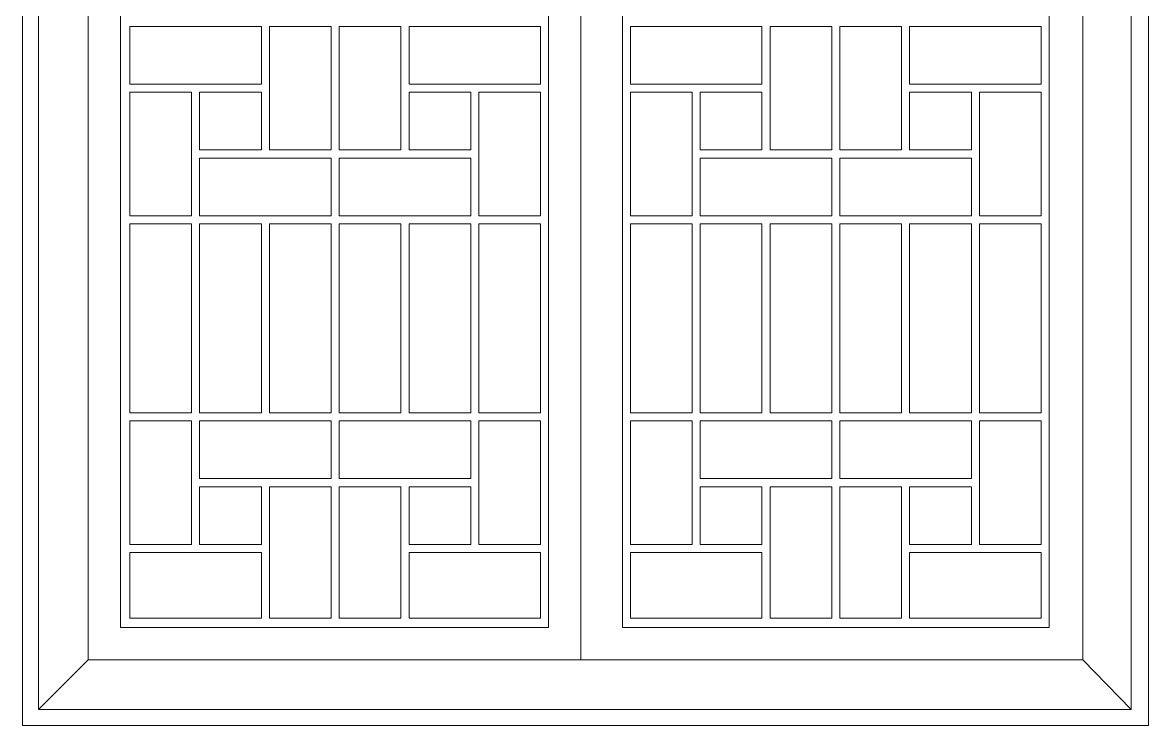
# Model space of a CAD drawing. Header units: centimetres. Extents: x -9.3 to 9.1, y -12.5 to 10.4.
# Drawn here: x -9.26 to 9.09, y -12.52 to -1.06 of the extents above; entities that cross this region are included whole.
import ezdxf

# ---------------------------------------------------------------- set-up
doc = ezdxf.new("R2010")
doc.units = ezdxf.units.CM
doc.header["$MEASUREMENT"] = 0
doc.layers.add('layer 1', color=7, linetype='Continuous')

msp = doc.modelspace()

# ---------------------------------------------------------------- linework, layer by layer
at = {"layer": 'layer 1', "color": 250, "lineweight": 0}
for points, knots in [([(-9.2555, 10.37285), (-9.2555, 10.37285), (9.08634, 10.37285), (9.08634, 10.37285), (9.08634, 10.37285), (9.08634, 10.37285), (9.08634, -12.51609), (9.08634, -12.51609), (9.08634, -12.51609), (9.08634, -12.51609), (-9.2555, -12.51609), (-9.2555, -12.51609), (-9.2555, -12.51609), (-9.2555, -12.51609), (-9.2555, 10.37285), (-9.2555, 10.37285)], [0, 0, 0, 0, 0.25, 0.25, 0.25, 0.25, 0.5, 0.5, 0.5, 0.5, 0.75, 0.75, 0.75, 0.75, 1, 1, 1, 1]), ([(-8.99311, 10.11075), (-8.99311, 10.11075), (8.80204, 10.11075), (8.80204, 10.11075), (8.80204, 10.11075), (8.80204, 10.11075), (8.80204, -12.2537), (8.80204, -12.2537), (8.80204, -12.2537), (8.80204, -12.2537), (-8.99311, -12.2537), (-8.99311, -12.2537), (-8.99311, -12.2537), (-8.99311, -12.2537), (-8.99311, 10.11075), (-8.99311, 10.11075)], [0, 0, 0, 0, 0.25, 0.25, 0.25, 0.25, 0.5, 0.5, 0.5, 0.5, 0.75, 0.75, 0.75, 0.75, 1, 1, 1, 1]), ([(-8.18432, 9.30167), (-8.18432, 9.30167), (8.01515, 9.30167), (8.01515, 9.30167), (8.01515, 9.30167), (8.01515, 9.30167), (8.01515, -11.44491), (8.01515, -11.44491), (8.01515, -11.44491), (8.01515, -11.44491), (-8.18432, -11.44491), (-8.18432, -11.44491), (-8.18432, -11.44491), (-8.18432, -11.44491), (-8.18432, 9.30167), (-8.18432, 9.30167)], [0, 0, 0, 0, 0.25, 0.25, 0.25, 0.25, 0.5, 0.5, 0.5, 0.5, 0.75, 0.75, 0.75, 0.75, 1, 1, 1, 1]), ([(-7.65954, -10.92014), (-7.65954, -10.92014), (-7.65954, 8.77718), (-7.65954, 8.77718), (-7.65954, 8.77718), (-7.65954, 8.77718), (-0.68577, 8.77718), (-0.68577, 8.77718), (-0.68577, 8.77718), (-0.68577, 8.77718), (-0.68577, -10.92014), (-0.68577, -10.92014), (-0.68577, -10.92014), (-0.68577, -10.92014), (-7.65954, -10.92014), (-7.65954, -10.92014)], [0, 0, 0, 0, 0.25, 0.25, 0.25, 0.25, 0.5, 0.5, 0.5, 0.5, 0.75, 0.75, 0.75, 0.75, 1, 1, 1, 1]), ([(7.46847, -10.92014), (7.46847, -10.92014), (7.46847, 8.77718), (7.46847, 8.77718), (7.46847, 8.77718), (7.46847, 8.77718), (0.51661, 8.77718), (0.51661, 8.77718), (0.51661, 8.77718), (0.51661, 8.77718), (0.51661, -10.92014), (0.51661, -10.92014), (0.51661, -10.92014), (0.51661, -10.92014), (7.46847, -10.92014), (7.46847, -10.92014)], [0, 0, 0, 0, 0.25, 0.25, 0.25, 0.25, 0.5, 0.5, 0.5, 0.5, 0.75, 0.75, 0.75, 0.75, 1, 1, 1, 1]), ([(-7.50672, -2.06611), (-7.50672, -2.06611), (-7.50672, -1.12612), (-7.50672, -1.12612), (-7.50672, -1.12612), (-7.50672, -1.12612), (-5.36407, -1.12612), (-5.36407, -1.12612), (-5.36407, -1.12612), (-5.36407, -1.12612), (-5.36407, -2.06611), (-5.36407, -2.06611), (-5.36407, -2.06611), (-5.36407, -2.06611), (-7.50672, -2.06611), (-7.50672, -2.06611)], [0, 0, 0, 0, 0.25, 0.25, 0.25, 0.25, 0.5, 0.5, 0.5, 0.5, 0.75, 0.75, 0.75, 0.75, 1, 1, 1, 1]), ([(-5.23288, -1.12612), (-5.23288, -1.12612), (-5.23288, -3.13757), (-5.23288, -3.13757), (-5.23288, -3.13757), (-5.23288, -3.13757), (-4.22744, -3.13757), (-4.22744, -3.13757), (-4.22744, -3.13757), (-4.22744, -3.13757), (-4.22744, -1.12612), (-4.22744, -1.12612), (-4.22744, -1.12612), (-4.22744, -1.12612), (-5.23288, -1.12612), (-5.23288, -1.12612)], [0, 0, 0, 0, 0.25, 0.25, 0.25, 0.25, 0.5, 0.5, 0.5, 0.5, 0.75, 0.75, 0.75, 0.75, 1, 1, 1, 1]), ([(-4.09624, -1.12612), (-4.09624, -1.12612), (-4.09624, -3.13757), (-4.09624, -3.13757), (-4.09624, -3.13757), (-4.09624, -3.13757), (-3.09052, -3.13757), (-3.09052, -3.13757), (-3.09052, -3.13757), (-3.09052, -3.13757), (-3.09052, -1.12612), (-3.09052, -1.12612), (-3.09052, -1.12612), (-3.09052, -1.12612), (-4.09624, -1.12612), (-4.09624, -1.12612)], [0, 0, 0, 0, 0.25, 0.25, 0.25, 0.25, 0.5, 0.5, 0.5, 0.5, 0.75, 0.75, 0.75, 0.75, 1, 1, 1, 1]), ([(-0.81696, -1.12612), (-0.81696, -1.12612), (-2.95932, -1.12612), (-2.95932, -1.12612), (-2.95932, -1.12612), (-2.95932, -1.12612), (-2.95932, -2.06611), (-2.95932, -2.06611), (-2.95932, -2.06611), (-2.95932, -2.06611), (-0.81696, -2.06611), (-0.81696, -2.06611)], [0, 0, 0, 0, 0.33333333, 0.33333333, 0.33333333, 0.33333333, 0.66666667, 0.66666667, 0.66666667, 0.66666667, 1, 1, 1, 1]), ([(0.6478, -1.12612), (0.6478, -1.12612), (2.79016, -1.12612), (2.79016, -1.12612), (2.79016, -1.12612), (2.79016, -1.12612), (2.79016, -2.06611), (2.79016, -2.06611), (2.79016, -2.06611), (2.79016, -2.06611), (0.6478, -2.06611), (0.6478, -2.06611)], [0, 0, 0, 0, 0.33333333, 0.33333333, 0.33333333, 0.33333333, 0.66666667, 0.66666667, 0.66666667, 0.66666667, 1, 1, 1, 1]), ([(3.92708, -1.12612), (3.92708, -1.12612), (3.92708, -3.13757), (3.92708, -3.13757), (3.92708, -3.13757), (3.92708, -3.13757), (2.92136, -3.13757), (2.92136, -3.13757), (2.92136, -3.13757), (2.92136, -3.13757), (2.92136, -1.12612), (2.92136, -1.12612), (2.92136, -1.12612), (2.92136, -1.12612), (3.92708, -1.12612), (3.92708, -1.12612)], [0, 0, 0, 0, 0.25, 0.25, 0.25, 0.25, 0.5, 0.5, 0.5, 0.5, 0.75, 0.75, 0.75, 0.75, 1, 1, 1, 1]), ([(5.06372, -1.12612), (5.06372, -1.12612), (5.06372, -3.13757), (5.06372, -3.13757), (5.06372, -3.13757), (5.06372, -3.13757), (4.05827, -3.13757), (4.05827, -3.13757), (4.05827, -3.13757), (4.05827, -3.13757), (4.05827, -1.12612), (4.05827, -1.12612), (4.05827, -1.12612), (4.05827, -1.12612), (5.06372, -1.12612), (5.06372, -1.12612)], [0, 0, 0, 0, 0.25, 0.25, 0.25, 0.25, 0.5, 0.5, 0.5, 0.5, 0.75, 0.75, 0.75, 0.75, 1, 1, 1, 1]), ([(7.33727, -2.06611), (7.33727, -2.06611), (7.33727, -1.12612), (7.33727, -1.12612), (7.33727, -1.12612), (7.33727, -1.12612), (5.19491, -1.12612), (5.19491, -1.12612), (5.19491, -1.12612), (5.19491, -1.12612), (5.19491, -2.06611), (5.19491, -2.06611), (5.19491, -2.06611), (5.19491, -2.06611), (7.33727, -2.06611), (7.33727, -2.06611)], [0, 0, 0, 0, 0.25, 0.25, 0.25, 0.25, 0.5, 0.5, 0.5, 0.5, 0.75, 0.75, 0.75, 0.75, 1, 1, 1, 1]), ([(-7.50672, -2.1973), (-7.50672, -2.1973), (-6.50099, -2.1973), (-6.50099, -2.1973), (-6.50099, -2.1973), (-6.50099, -2.1973), (-6.50099, -4.20875), (-6.50099, -4.20875), (-6.50099, -4.20875), (-6.50099, -4.20875), (-7.50672, -4.20875), (-7.50672, -4.20875), (-7.50672, -4.20875), (-7.50672, -4.20875), (-7.50672, -2.1973), (-7.50672, -2.1973)], [0, 0, 0, 0, 0.25, 0.25, 0.25, 0.25, 0.5, 0.5, 0.5, 0.5, 0.75, 0.75, 0.75, 0.75, 1, 1, 1, 1]), ([(-5.36407, -2.1973), (-5.36407, -2.1973), (-6.3698, -2.1973), (-6.3698, -2.1973), (-6.3698, -2.1973), (-6.3698, -2.1973), (-6.3698, -3.13757), (-6.3698, -3.13757), (-6.3698, -3.13757), (-6.3698, -3.13757), (-5.36407, -3.13757), (-5.36407, -3.13757), (-5.36407, -3.13757), (-5.36407, -3.13757), (-5.36407, -2.1973), (-5.36407, -2.1973)], [0, 0, 0, 0, 0.25, 0.25, 0.25, 0.25, 0.5, 0.5, 0.5, 0.5, 0.75, 0.75, 0.75, 0.75, 1, 1, 1, 1]), ([(-2.95932, -2.1973), (-2.95932, -2.1973), (-2.95932, -3.13757), (-2.95932, -3.13757), (-2.95932, -3.13757), (-2.95932, -3.13757), (-1.95388, -3.13757), (-1.95388, -3.13757), (-1.95388, -3.13757), (-1.95388, -3.13757), (-1.95388, -2.1973), (-1.95388, -2.1973), (-1.95388, -2.1973), (-1.95388, -2.1973), (-2.95932, -2.1973), (-2.95932, -2.1973)], [0, 0, 0, 0, 0.25, 0.25, 0.25, 0.25, 0.5, 0.5, 0.5, 0.5, 0.75, 0.75, 0.75, 0.75, 1, 1, 1, 1]), ([(-1.82269, -2.1973), (-1.82269, -2.1973), (-1.82269, -4.20875), (-1.82269, -4.20875), (-1.82269, -4.20875), (-1.82269, -4.20875), (-0.81696, -4.20875), (-0.81696, -4.20875), (-0.81696, -4.20875), (-0.81696, -4.20875), (-0.81696, -2.1973), (-0.81696, -2.1973), (-0.81696, -2.1973), (-0.81696, -2.1973), (-1.82269, -2.1973), (-1.82269, -2.1973)], [0, 0, 0, 0, 0.25, 0.25, 0.25, 0.25, 0.5, 0.5, 0.5, 0.5, 0.75, 0.75, 0.75, 0.75, 1, 1, 1, 1]), ([(1.65324, -2.1973), (1.65324, -2.1973), (1.65324, -4.20875), (1.65324, -4.20875), (1.65324, -4.20875), (1.65324, -4.20875), (0.6478, -4.20875), (0.6478, -4.20875), (0.6478, -4.20875), (0.6478, -4.20875), (0.6478, -2.1973), (0.6478, -2.1973), (0.6478, -2.1973), (0.6478, -2.1973), (1.65324, -2.1973), (1.65324, -2.1973)], [0, 0, 0, 0, 0.25, 0.25, 0.25, 0.25, 0.5, 0.5, 0.5, 0.5, 0.75, 0.75, 0.75, 0.75, 1, 1, 1, 1]), ([(2.79016, -2.1973), (2.79016, -2.1973), (2.79016, -3.13757), (2.79016, -3.13757), (2.79016, -3.13757), (2.79016, -3.13757), (1.78444, -3.13757), (1.78444, -3.13757), (1.78444, -3.13757), (1.78444, -3.13757), (1.78444, -2.1973), (1.78444, -2.1973), (1.78444, -2.1973), (1.78444, -2.1973), (2.79016, -2.1973), (2.79016, -2.1973)], [0, 0, 0, 0, 0.25, 0.25, 0.25, 0.25, 0.5, 0.5, 0.5, 0.5, 0.75, 0.75, 0.75, 0.75, 1, 1, 1, 1]), ([(5.19491, -2.1973), (5.19491, -2.1973), (6.20064, -2.1973), (6.20064, -2.1973), (6.20064, -2.1973), (6.20064, -2.1973), (6.20064, -3.13757), (6.20064, -3.13757), (6.20064, -3.13757), (6.20064, -3.13757), (5.19491, -3.13757), (5.19491, -3.13757), (5.19491, -3.13757), (5.19491, -3.13757), (5.19491, -2.1973), (5.19491, -2.1973)], [0, 0, 0, 0, 0.25, 0.25, 0.25, 0.25, 0.5, 0.5, 0.5, 0.5, 0.75, 0.75, 0.75, 0.75, 1, 1, 1, 1]), ([(7.33727, -2.1973), (7.33727, -2.1973), (6.33183, -2.1973), (6.33183, -2.1973), (6.33183, -2.1973), (6.33183, -2.1973), (6.33183, -4.20875), (6.33183, -4.20875), (6.33183, -4.20875), (6.33183, -4.20875), (7.33727, -4.20875), (7.33727, -4.20875), (7.33727, -4.20875), (7.33727, -4.20875), (7.33727, -2.1973), (7.33727, -2.1973)], [0, 0, 0, 0, 0.25, 0.25, 0.25, 0.25, 0.5, 0.5, 0.5, 0.5, 0.75, 0.75, 0.75, 0.75, 1, 1, 1, 1]), ([(-4.22744, -3.26848), (-4.22744, -3.26848), (-6.3698, -3.26848), (-6.3698, -3.26848), (-6.3698, -3.26848), (-6.3698, -3.26848), (-6.3698, -4.20875), (-6.3698, -4.20875), (-6.3698, -4.20875), (-6.3698, -4.20875), (-4.22744, -4.20875), (-4.22744, -4.20875), (-4.22744, -4.20875), (-4.22744, -4.20875), (-4.22744, -3.26848), (-4.22744, -3.26848)], [0, 0, 0, 0, 0.25, 0.25, 0.25, 0.25, 0.5, 0.5, 0.5, 0.5, 0.75, 0.75, 0.75, 0.75, 1, 1, 1, 1]), ([(-4.09624, -3.26848), (-4.09624, -3.26848), (-4.09624, -4.20875), (-4.09624, -4.20875), (-4.09624, -4.20875), (-4.09624, -4.20875), (-1.95388, -4.20875), (-1.95388, -4.20875), (-1.95388, -4.20875), (-1.95388, -4.20875), (-1.95388, -3.26848), (-1.95388, -3.26848), (-1.95388, -3.26848), (-1.95388, -3.26848), (-4.09624, -3.26848), (-4.09624, -3.26848)], [0, 0, 0, 0, 0.25, 0.25, 0.25, 0.25, 0.5, 0.5, 0.5, 0.5, 0.75, 0.75, 0.75, 0.75, 1, 1, 1, 1]), ([(3.92708, -3.26848), (3.92708, -3.26848), (3.92708, -4.20875), (3.92708, -4.20875), (3.92708, -4.20875), (3.92708, -4.20875), (1.78444, -4.20875), (1.78444, -4.20875), (1.78444, -4.20875), (1.78444, -4.20875), (1.78444, -3.26848), (1.78444, -3.26848), (1.78444, -3.26848), (1.78444, -3.26848), (3.92708, -3.26848), (3.92708, -3.26848)], [0, 0, 0, 0, 0.25, 0.25, 0.25, 0.25, 0.5, 0.5, 0.5, 0.5, 0.75, 0.75, 0.75, 0.75, 1, 1, 1, 1]), ([(4.05827, -3.26848), (4.05827, -3.26848), (6.20064, -3.26848), (6.20064, -3.26848), (6.20064, -3.26848), (6.20064, -3.26848), (6.20064, -4.20875), (6.20064, -4.20875), (6.20064, -4.20875), (6.20064, -4.20875), (4.05827, -4.20875), (4.05827, -4.20875), (4.05827, -4.20875), (4.05827, -4.20875), (4.05827, -3.26848), (4.05827, -3.26848)], [0, 0, 0, 0, 0.25, 0.25, 0.25, 0.25, 0.5, 0.5, 0.5, 0.5, 0.75, 0.75, 0.75, 0.75, 1, 1, 1, 1]), ([(-7.50672, -4.33994), (-7.50672, -4.33994), (-6.50099, -4.33994), (-6.50099, -4.33994), (-6.50099, -4.33994), (-6.50099, -4.33994), (-6.50099, -7.42229), (-6.50099, -7.42229), (-6.50099, -7.42229), (-6.50099, -7.42229), (-7.50672, -7.42229), (-7.50672, -7.42229), (-7.50672, -7.42229), (-7.50672, -7.42229), (-7.50672, -4.33994), (-7.50672, -4.33994)], [0, 0, 0, 0, 0.25, 0.25, 0.25, 0.25, 0.5, 0.5, 0.5, 0.5, 0.75, 0.75, 0.75, 0.75, 1, 1, 1, 1]), ([(-6.3698, -4.33994), (-6.3698, -4.33994), (-6.3698, -7.42229), (-6.3698, -7.42229), (-6.3698, -7.42229), (-6.3698, -7.42229), (-5.36407, -7.42229), (-5.36407, -7.42229), (-5.36407, -7.42229), (-5.36407, -7.42229), (-5.36407, -4.33994), (-5.36407, -4.33994), (-5.36407, -4.33994), (-5.36407, -4.33994), (-6.3698, -4.33994), (-6.3698, -4.33994)], [0, 0, 0, 0, 0.25, 0.25, 0.25, 0.25, 0.5, 0.5, 0.5, 0.5, 0.75, 0.75, 0.75, 0.75, 1, 1, 1, 1]), ([(-5.23288, -4.33994), (-5.23288, -4.33994), (-5.23288, -7.42229), (-5.23288, -7.42229), (-5.23288, -7.42229), (-5.23288, -7.42229), (-4.22744, -7.42229), (-4.22744, -7.42229), (-4.22744, -7.42229), (-4.22744, -7.42229), (-4.22744, -4.33994), (-4.22744, -4.33994), (-4.22744, -4.33994), (-4.22744, -4.33994), (-5.23288, -4.33994), (-5.23288, -4.33994)], [0, 0, 0, 0, 0.25, 0.25, 0.25, 0.25, 0.5, 0.5, 0.5, 0.5, 0.75, 0.75, 0.75, 0.75, 1, 1, 1, 1]), ([(-4.09624, -4.33994), (-4.09624, -4.33994), (-4.09624, -7.42229), (-4.09624, -7.42229), (-4.09624, -7.42229), (-4.09624, -7.42229), (-3.09052, -7.42229), (-3.09052, -7.42229), (-3.09052, -7.42229), (-3.09052, -7.42229), (-3.09052, -4.33994), (-3.09052, -4.33994), (-3.09052, -4.33994), (-3.09052, -4.33994), (-4.09624, -4.33994), (-4.09624, -4.33994)], [0, 0, 0, 0, 0.25, 0.25, 0.25, 0.25, 0.5, 0.5, 0.5, 0.5, 0.75, 0.75, 0.75, 0.75, 1, 1, 1, 1]), ([(-2.95932, -4.33994), (-2.95932, -4.33994), (-2.95932, -7.42229), (-2.95932, -7.42229), (-2.95932, -7.42229), (-2.95932, -7.42229), (-1.95388, -7.42229), (-1.95388, -7.42229), (-1.95388, -7.42229), (-1.95388, -7.42229), (-1.95388, -4.33994), (-1.95388, -4.33994), (-1.95388, -4.33994), (-1.95388, -4.33994), (-2.95932, -4.33994), (-2.95932, -4.33994)], [0, 0, 0, 0, 0.25, 0.25, 0.25, 0.25, 0.5, 0.5, 0.5, 0.5, 0.75, 0.75, 0.75, 0.75, 1, 1, 1, 1]), ([(-1.82269, -4.33994), (-1.82269, -4.33994), (-1.82269, -7.42229), (-1.82269, -7.42229), (-1.82269, -7.42229), (-1.82269, -7.42229), (-0.81696, -7.42229), (-0.81696, -7.42229), (-0.81696, -7.42229), (-0.81696, -7.42229), (-0.81696, -4.33994), (-0.81696, -4.33994), (-0.81696, -4.33994), (-0.81696, -4.33994), (-1.82269, -4.33994), (-1.82269, -4.33994)], [0, 0, 0, 0, 0.25, 0.25, 0.25, 0.25, 0.5, 0.5, 0.5, 0.5, 0.75, 0.75, 0.75, 0.75, 1, 1, 1, 1]), ([(1.65324, -4.33994), (1.65324, -4.33994), (1.65324, -7.42229), (1.65324, -7.42229), (1.65324, -7.42229), (1.65324, -7.42229), (0.6478, -7.42229), (0.6478, -7.42229), (0.6478, -7.42229), (0.6478, -7.42229), (0.6478, -4.33994), (0.6478, -4.33994), (0.6478, -4.33994), (0.6478, -4.33994), (1.65324, -4.33994), (1.65324, -4.33994)], [0, 0, 0, 0, 0.25, 0.25, 0.25, 0.25, 0.5, 0.5, 0.5, 0.5, 0.75, 0.75, 0.75, 0.75, 1, 1, 1, 1]), ([(2.79016, -4.33994), (2.79016, -4.33994), (2.79016, -7.42229), (2.79016, -7.42229), (2.79016, -7.42229), (2.79016, -7.42229), (1.78444, -7.42229), (1.78444, -7.42229), (1.78444, -7.42229), (1.78444, -7.42229), (1.78444, -4.33994), (1.78444, -4.33994), (1.78444, -4.33994), (1.78444, -4.33994), (2.79016, -4.33994), (2.79016, -4.33994)], [0, 0, 0, 0, 0.25, 0.25, 0.25, 0.25, 0.5, 0.5, 0.5, 0.5, 0.75, 0.75, 0.75, 0.75, 1, 1, 1, 1]), ([(3.92708, -4.33994), (3.92708, -4.33994), (3.92708, -7.42229), (3.92708, -7.42229), (3.92708, -7.42229), (3.92708, -7.42229), (2.92136, -7.42229), (2.92136, -7.42229), (2.92136, -7.42229), (2.92136, -7.42229), (2.92136, -4.33994), (2.92136, -4.33994), (2.92136, -4.33994), (2.92136, -4.33994), (3.92708, -4.33994), (3.92708, -4.33994)], [0, 0, 0, 0, 0.25, 0.25, 0.25, 0.25, 0.5, 0.5, 0.5, 0.5, 0.75, 0.75, 0.75, 0.75, 1, 1, 1, 1]), ([(5.06372, -4.33994), (5.06372, -4.33994), (5.06372, -7.42229), (5.06372, -7.42229), (5.06372, -7.42229), (5.06372, -7.42229), (4.05827, -7.42229), (4.05827, -7.42229), (4.05827, -7.42229), (4.05827, -7.42229), (4.05827, -4.33994), (4.05827, -4.33994), (4.05827, -4.33994), (4.05827, -4.33994), (5.06372, -4.33994), (5.06372, -4.33994)], [0, 0, 0, 0, 0.25, 0.25, 0.25, 0.25, 0.5, 0.5, 0.5, 0.5, 0.75, 0.75, 0.75, 0.75, 1, 1, 1, 1]), ([(6.20064, -4.33994), (6.20064, -4.33994), (6.20064, -7.42229), (6.20064, -7.42229), (6.20064, -7.42229), (6.20064, -7.42229), (5.19491, -7.42229), (5.19491, -7.42229), (5.19491, -7.42229), (5.19491, -7.42229), (5.19491, -4.33994), (5.19491, -4.33994), (5.19491, -4.33994), (5.19491, -4.33994), (6.20064, -4.33994), (6.20064, -4.33994)], [0, 0, 0, 0, 0.25, 0.25, 0.25, 0.25, 0.5, 0.5, 0.5, 0.5, 0.75, 0.75, 0.75, 0.75, 1, 1, 1, 1]), ([(7.33727, -4.33994), (7.33727, -4.33994), (6.33183, -4.33994), (6.33183, -4.33994), (6.33183, -4.33994), (6.33183, -4.33994), (6.33183, -7.42229), (6.33183, -7.42229), (6.33183, -7.42229), (6.33183, -7.42229), (7.33727, -7.42229), (7.33727, -7.42229), (7.33727, -7.42229), (7.33727, -7.42229), (7.33727, -4.33994), (7.33727, -4.33994)], [0, 0, 0, 0, 0.25, 0.25, 0.25, 0.25, 0.5, 0.5, 0.5, 0.5, 0.75, 0.75, 0.75, 0.75, 1, 1, 1, 1]), ([(-7.50672, -7.55349), (-7.50672, -7.55349), (-7.50672, -9.56465), (-7.50672, -9.56465), (-7.50672, -9.56465), (-7.50672, -9.56465), (-6.50099, -9.56465), (-6.50099, -9.56465), (-6.50099, -9.56465), (-6.50099, -9.56465), (-6.50099, -7.55349), (-6.50099, -7.55349), (-6.50099, -7.55349), (-6.50099, -7.55349), (-7.50672, -7.55349), (-7.50672, -7.55349)], [0, 0, 0, 0, 0.25, 0.25, 0.25, 0.25, 0.5, 0.5, 0.5, 0.5, 0.75, 0.75, 0.75, 0.75, 1, 1, 1, 1]), ([(-6.3698, -8.49347), (-6.3698, -8.49347), (-4.22744, -8.49347), (-4.22744, -8.49347), (-4.22744, -8.49347), (-4.22744, -8.49347), (-4.22744, -7.55349), (-4.22744, -7.55349), (-4.22744, -7.55349), (-4.22744, -7.55349), (-6.3698, -7.55349), (-6.3698, -7.55349), (-6.3698, -7.55349), (-6.3698, -7.55349), (-6.3698, -8.49347), (-6.3698, -8.49347)], [0, 0, 0, 0, 0.25, 0.25, 0.25, 0.25, 0.5, 0.5, 0.5, 0.5, 0.75, 0.75, 0.75, 0.75, 1, 1, 1, 1]), ([(-4.09624, -7.55349), (-4.09624, -7.55349), (-4.09624, -8.49347), (-4.09624, -8.49347), (-4.09624, -8.49347), (-4.09624, -8.49347), (-1.95388, -8.49347), (-1.95388, -8.49347), (-1.95388, -8.49347), (-1.95388, -8.49347), (-1.95388, -7.55349), (-1.95388, -7.55349), (-1.95388, -7.55349), (-1.95388, -7.55349), (-4.09624, -7.55349), (-4.09624, -7.55349)], [0, 0, 0, 0, 0.25, 0.25, 0.25, 0.25, 0.5, 0.5, 0.5, 0.5, 0.75, 0.75, 0.75, 0.75, 1, 1, 1, 1]), ([(-1.82269, -7.55349), (-1.82269, -7.55349), (-1.82269, -9.56465), (-1.82269, -9.56465), (-1.82269, -9.56465), (-1.82269, -9.56465), (-0.81696, -9.56465), (-0.81696, -9.56465), (-0.81696, -9.56465), (-0.81696, -9.56465), (-0.81696, -7.55349), (-0.81696, -7.55349), (-0.81696, -7.55349), (-0.81696, -7.55349), (-1.82269, -7.55349), (-1.82269, -7.55349)], [0, 0, 0, 0, 0.25, 0.25, 0.25, 0.25, 0.5, 0.5, 0.5, 0.5, 0.75, 0.75, 0.75, 0.75, 1, 1, 1, 1]), ([(1.65324, -7.55349), (1.65324, -7.55349), (1.65324, -9.56465), (1.65324, -9.56465), (1.65324, -9.56465), (1.65324, -9.56465), (0.6478, -9.56465), (0.6478, -9.56465), (0.6478, -9.56465), (0.6478, -9.56465), (0.6478, -7.55349), (0.6478, -7.55349), (0.6478, -7.55349), (0.6478, -7.55349), (1.65324, -7.55349), (1.65324, -7.55349)], [0, 0, 0, 0, 0.25, 0.25, 0.25, 0.25, 0.5, 0.5, 0.5, 0.5, 0.75, 0.75, 0.75, 0.75, 1, 1, 1, 1]), ([(3.92708, -7.55349), (3.92708, -7.55349), (3.92708, -8.49347), (3.92708, -8.49347), (3.92708, -8.49347), (3.92708, -8.49347), (1.78444, -8.49347), (1.78444, -8.49347), (1.78444, -8.49347), (1.78444, -8.49347), (1.78444, -7.55349), (1.78444, -7.55349), (1.78444, -7.55349), (1.78444, -7.55349), (3.92708, -7.55349), (3.92708, -7.55349)], [0, 0, 0, 0, 0.25, 0.25, 0.25, 0.25, 0.5, 0.5, 0.5, 0.5, 0.75, 0.75, 0.75, 0.75, 1, 1, 1, 1]), ([(6.20064, -8.49347), (6.20064, -8.49347), (4.05827, -8.49347), (4.05827, -8.49347), (4.05827, -8.49347), (4.05827, -8.49347), (4.05827, -7.55349), (4.05827, -7.55349), (4.05827, -7.55349), (4.05827, -7.55349), (6.20064, -7.55349), (6.20064, -7.55349), (6.20064, -7.55349), (6.20064, -7.55349), (6.20064, -8.49347), (6.20064, -8.49347)], [0, 0, 0, 0, 0.25, 0.25, 0.25, 0.25, 0.5, 0.5, 0.5, 0.5, 0.75, 0.75, 0.75, 0.75, 1, 1, 1, 1]), ([(7.33727, -7.55349), (7.33727, -7.55349), (7.33727, -9.56465), (7.33727, -9.56465), (7.33727, -9.56465), (7.33727, -9.56465), (6.33183, -9.56465), (6.33183, -9.56465), (6.33183, -9.56465), (6.33183, -9.56465), (6.33183, -7.55349), (6.33183, -7.55349), (6.33183, -7.55349), (6.33183, -7.55349), (7.33727, -7.55349), (7.33727, -7.55349)], [0, 0, 0, 0, 0.25, 0.25, 0.25, 0.25, 0.5, 0.5, 0.5, 0.5, 0.75, 0.75, 0.75, 0.75, 1, 1, 1, 1]), ([(-6.3698, -8.62467), (-6.3698, -8.62467), (-6.3698, -9.56465), (-6.3698, -9.56465), (-6.3698, -9.56465), (-6.3698, -9.56465), (-5.36407, -9.56465), (-5.36407, -9.56465), (-5.36407, -9.56465), (-5.36407, -9.56465), (-5.36407, -8.62467), (-5.36407, -8.62467), (-5.36407, -8.62467), (-5.36407, -8.62467), (-6.3698, -8.62467), (-6.3698, -8.62467)], [0, 0, 0, 0, 0.25, 0.25, 0.25, 0.25, 0.5, 0.5, 0.5, 0.5, 0.75, 0.75, 0.75, 0.75, 1, 1, 1, 1]), ([(-4.22744, -8.62467), (-4.22744, -8.62467), (-4.22744, -10.76703), (-4.22744, -10.76703), (-4.22744, -10.76703), (-4.22744, -10.76703), (-5.23288, -10.76703), (-5.23288, -10.76703), (-5.23288, -10.76703), (-5.23288, -10.76703), (-5.23288, -8.62467), (-5.23288, -8.62467), (-5.23288, -8.62467), (-5.23288, -8.62467), (-4.22744, -8.62467), (-4.22744, -8.62467)], [0, 0, 0, 0, 0.25, 0.25, 0.25, 0.25, 0.5, 0.5, 0.5, 0.5, 0.75, 0.75, 0.75, 0.75, 1, 1, 1, 1]), ([(-4.09624, -8.62467), (-4.09624, -8.62467), (-3.09052, -8.62467), (-3.09052, -8.62467), (-3.09052, -8.62467), (-3.09052, -8.62467), (-3.09052, -10.76703), (-3.09052, -10.76703), (-3.09052, -10.76703), (-3.09052, -10.76703), (-4.09624, -10.76703), (-4.09624, -10.76703), (-4.09624, -10.76703), (-4.09624, -10.76703), (-4.09624, -8.62467), (-4.09624, -8.62467)], [0, 0, 0, 0, 0.25, 0.25, 0.25, 0.25, 0.5, 0.5, 0.5, 0.5, 0.75, 0.75, 0.75, 0.75, 1, 1, 1, 1]), ([(-2.95932, -8.62467), (-2.95932, -8.62467), (-2.95932, -9.56465), (-2.95932, -9.56465), (-2.95932, -9.56465), (-2.95932, -9.56465), (-1.95388, -9.56465), (-1.95388, -9.56465), (-1.95388, -9.56465), (-1.95388, -9.56465), (-1.95388, -8.62467), (-1.95388, -8.62467), (-1.95388, -8.62467), (-1.95388, -8.62467), (-2.95932, -8.62467), (-2.95932, -8.62467)], [0, 0, 0, 0, 0.25, 0.25, 0.25, 0.25, 0.5, 0.5, 0.5, 0.5, 0.75, 0.75, 0.75, 0.75, 1, 1, 1, 1]), ([(2.79016, -8.62467), (2.79016, -8.62467), (2.79016, -9.56465), (2.79016, -9.56465), (2.79016, -9.56465), (2.79016, -9.56465), (1.78444, -9.56465), (1.78444, -9.56465), (1.78444, -9.56465), (1.78444, -9.56465), (1.78444, -8.62467), (1.78444, -8.62467), (1.78444, -8.62467), (1.78444, -8.62467), (2.79016, -8.62467), (2.79016, -8.62467)], [0, 0, 0, 0, 0.25, 0.25, 0.25, 0.25, 0.5, 0.5, 0.5, 0.5, 0.75, 0.75, 0.75, 0.75, 1, 1, 1, 1]), ([(3.92708, -8.62467), (3.92708, -8.62467), (2.92136, -8.62467), (2.92136, -8.62467), (2.92136, -8.62467), (2.92136, -8.62467), (2.92136, -10.76703), (2.92136, -10.76703), (2.92136, -10.76703), (2.92136, -10.76703), (3.92708, -10.76703), (3.92708, -10.76703), (3.92708, -10.76703), (3.92708, -10.76703), (3.92708, -8.62467), (3.92708, -8.62467)], [0, 0, 0, 0, 0.25, 0.25, 0.25, 0.25, 0.5, 0.5, 0.5, 0.5, 0.75, 0.75, 0.75, 0.75, 1, 1, 1, 1]), ([(4.05827, -8.62467), (4.05827, -8.62467), (4.05827, -10.76703), (4.05827, -10.76703), (4.05827, -10.76703), (4.05827, -10.76703), (5.06372, -10.76703), (5.06372, -10.76703), (5.06372, -10.76703), (5.06372, -10.76703), (5.06372, -8.62467), (5.06372, -8.62467), (5.06372, -8.62467), (5.06372, -8.62467), (4.05827, -8.62467), (4.05827, -8.62467)], [0, 0, 0, 0, 0.25, 0.25, 0.25, 0.25, 0.5, 0.5, 0.5, 0.5, 0.75, 0.75, 0.75, 0.75, 1, 1, 1, 1]), ([(6.20064, -8.62467), (6.20064, -8.62467), (6.20064, -9.56465), (6.20064, -9.56465), (6.20064, -9.56465), (6.20064, -9.56465), (5.19491, -9.56465), (5.19491, -9.56465), (5.19491, -9.56465), (5.19491, -9.56465), (5.19491, -8.62467), (5.19491, -8.62467), (5.19491, -8.62467), (5.19491, -8.62467), (6.20064, -8.62467), (6.20064, -8.62467)], [0, 0, 0, 0, 0.25, 0.25, 0.25, 0.25, 0.5, 0.5, 0.5, 0.5, 0.75, 0.75, 0.75, 0.75, 1, 1, 1, 1]), ([(-5.36407, -9.69585), (-5.36407, -9.69585), (-5.36407, -10.76703), (-5.36407, -10.76703), (-5.36407, -10.76703), (-5.36407, -10.76703), (-7.50672, -10.76703), (-7.50672, -10.76703), (-7.50672, -10.76703), (-7.50672, -10.76703), (-7.50672, -9.69585), (-7.50672, -9.69585), (-7.50672, -9.69585), (-7.50672, -9.69585), (-5.36407, -9.69585), (-5.36407, -9.69585)], [0, 0, 0, 0, 0.25, 0.25, 0.25, 0.25, 0.5, 0.5, 0.5, 0.5, 0.75, 0.75, 0.75, 0.75, 1, 1, 1, 1]), ([(-2.95932, -9.69585), (-2.95932, -9.69585), (-0.81696, -9.69585), (-0.81696, -9.69585), (-0.81696, -9.69585), (-0.81696, -9.69585), (-0.81696, -10.76703), (-0.81696, -10.76703), (-0.81696, -10.76703), (-0.81696, -10.76703), (-2.95932, -10.76703), (-2.95932, -10.76703), (-2.95932, -10.76703), (-2.95932, -10.76703), (-2.95932, -9.69585), (-2.95932, -9.69585)], [0, 0, 0, 0, 0.25, 0.25, 0.25, 0.25, 0.5, 0.5, 0.5, 0.5, 0.75, 0.75, 0.75, 0.75, 1, 1, 1, 1]), ([(2.79016, -9.69585), (2.79016, -9.69585), (0.6478, -9.69585), (0.6478, -9.69585), (0.6478, -9.69585), (0.6478, -9.69585), (0.6478, -10.76703), (0.6478, -10.76703), (0.6478, -10.76703), (0.6478, -10.76703), (2.79016, -10.76703), (2.79016, -10.76703), (2.79016, -10.76703), (2.79016, -10.76703), (2.79016, -9.69585), (2.79016, -9.69585)], [0, 0, 0, 0, 0.25, 0.25, 0.25, 0.25, 0.5, 0.5, 0.5, 0.5, 0.75, 0.75, 0.75, 0.75, 1, 1, 1, 1]), ([(5.19491, -9.69585), (5.19491, -9.69585), (5.19491, -10.76703), (5.19491, -10.76703), (5.19491, -10.76703), (5.19491, -10.76703), (7.33727, -10.76703), (7.33727, -10.76703), (7.33727, -10.76703), (7.33727, -10.76703), (7.33727, -9.69585), (7.33727, -9.69585), (7.33727, -9.69585), (7.33727, -9.69585), (5.19491, -9.69585), (5.19491, -9.69585)], [0, 0, 0, 0, 0.25, 0.25, 0.25, 0.25, 0.5, 0.5, 0.5, 0.5, 0.75, 0.75, 0.75, 0.75, 1, 1, 1, 1])]:
    msp.add_open_spline(points, degree=3, knots=knots, dxfattribs=at)
for points in [[(-0.16099, 9.30167), (-0.16099, 9.30167), (-0.16099, -11.44491), (-0.16099, -11.44491)], [(-0.81696, -1.12612), (-0.81696, -1.12612), (-0.81696, -2.06611), (-0.81696, -2.06611)], [(0.6478, -1.12612), (0.6478, -1.12612), (0.6478, -2.06611), (0.6478, -2.06611)], [(-8.18432, -11.44491), (-8.18432, -11.44491), (-8.99311, -12.2537), (-8.99311, -12.2537)], [(8.01515, -11.44491), (8.01515, -11.44491), (8.80204, -12.2537), (8.80204, -12.2537)]]:
    msp.add_open_spline(points, degree=3, dxfattribs=at)

doc.saveas('drawing.dxf')
